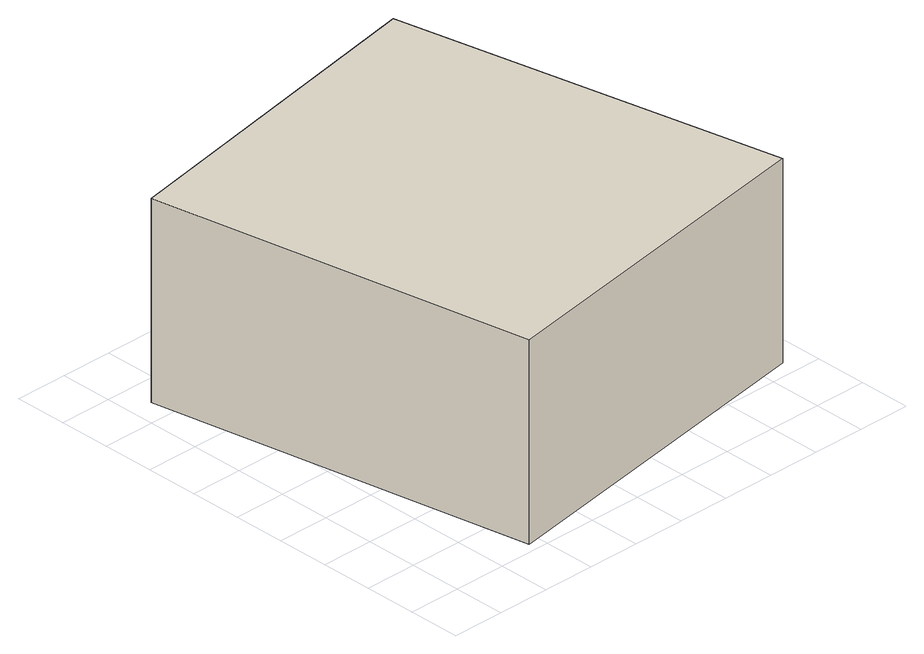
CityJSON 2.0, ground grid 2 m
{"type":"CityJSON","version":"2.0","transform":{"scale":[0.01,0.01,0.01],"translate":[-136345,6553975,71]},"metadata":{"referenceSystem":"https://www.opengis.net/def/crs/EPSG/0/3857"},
"CityObjects":{
"building1":{"type":"Building","attributes":{"date":202011,"ExtraHeight":"7.6640000000000015","MIN_ELEV_M":71.76,"_vertexcount":"24","heightSrc":"ai","SURFACE_AR":"0.0000812 sq km","type":"residence","MAX_ELEV_M":72.42,"height":6,"uprn":[100060771393]},"geometry":[{"type":"MultiSurface","lod":"1","boundaries":[[[0,1,2,3]],[[0,3,4,5]],[[3,2,6,4]],[[2,1,7,6]],[[1,0,5,7]],[[5,4,6,7]]]}]}
},
"vertices":[
[89,1490,76],[1402,1736,76],[1703,262,76],[356,34,76],[356,34,842],[89,1490,842],[1703,262,842],[1402,1736,842]
]}
